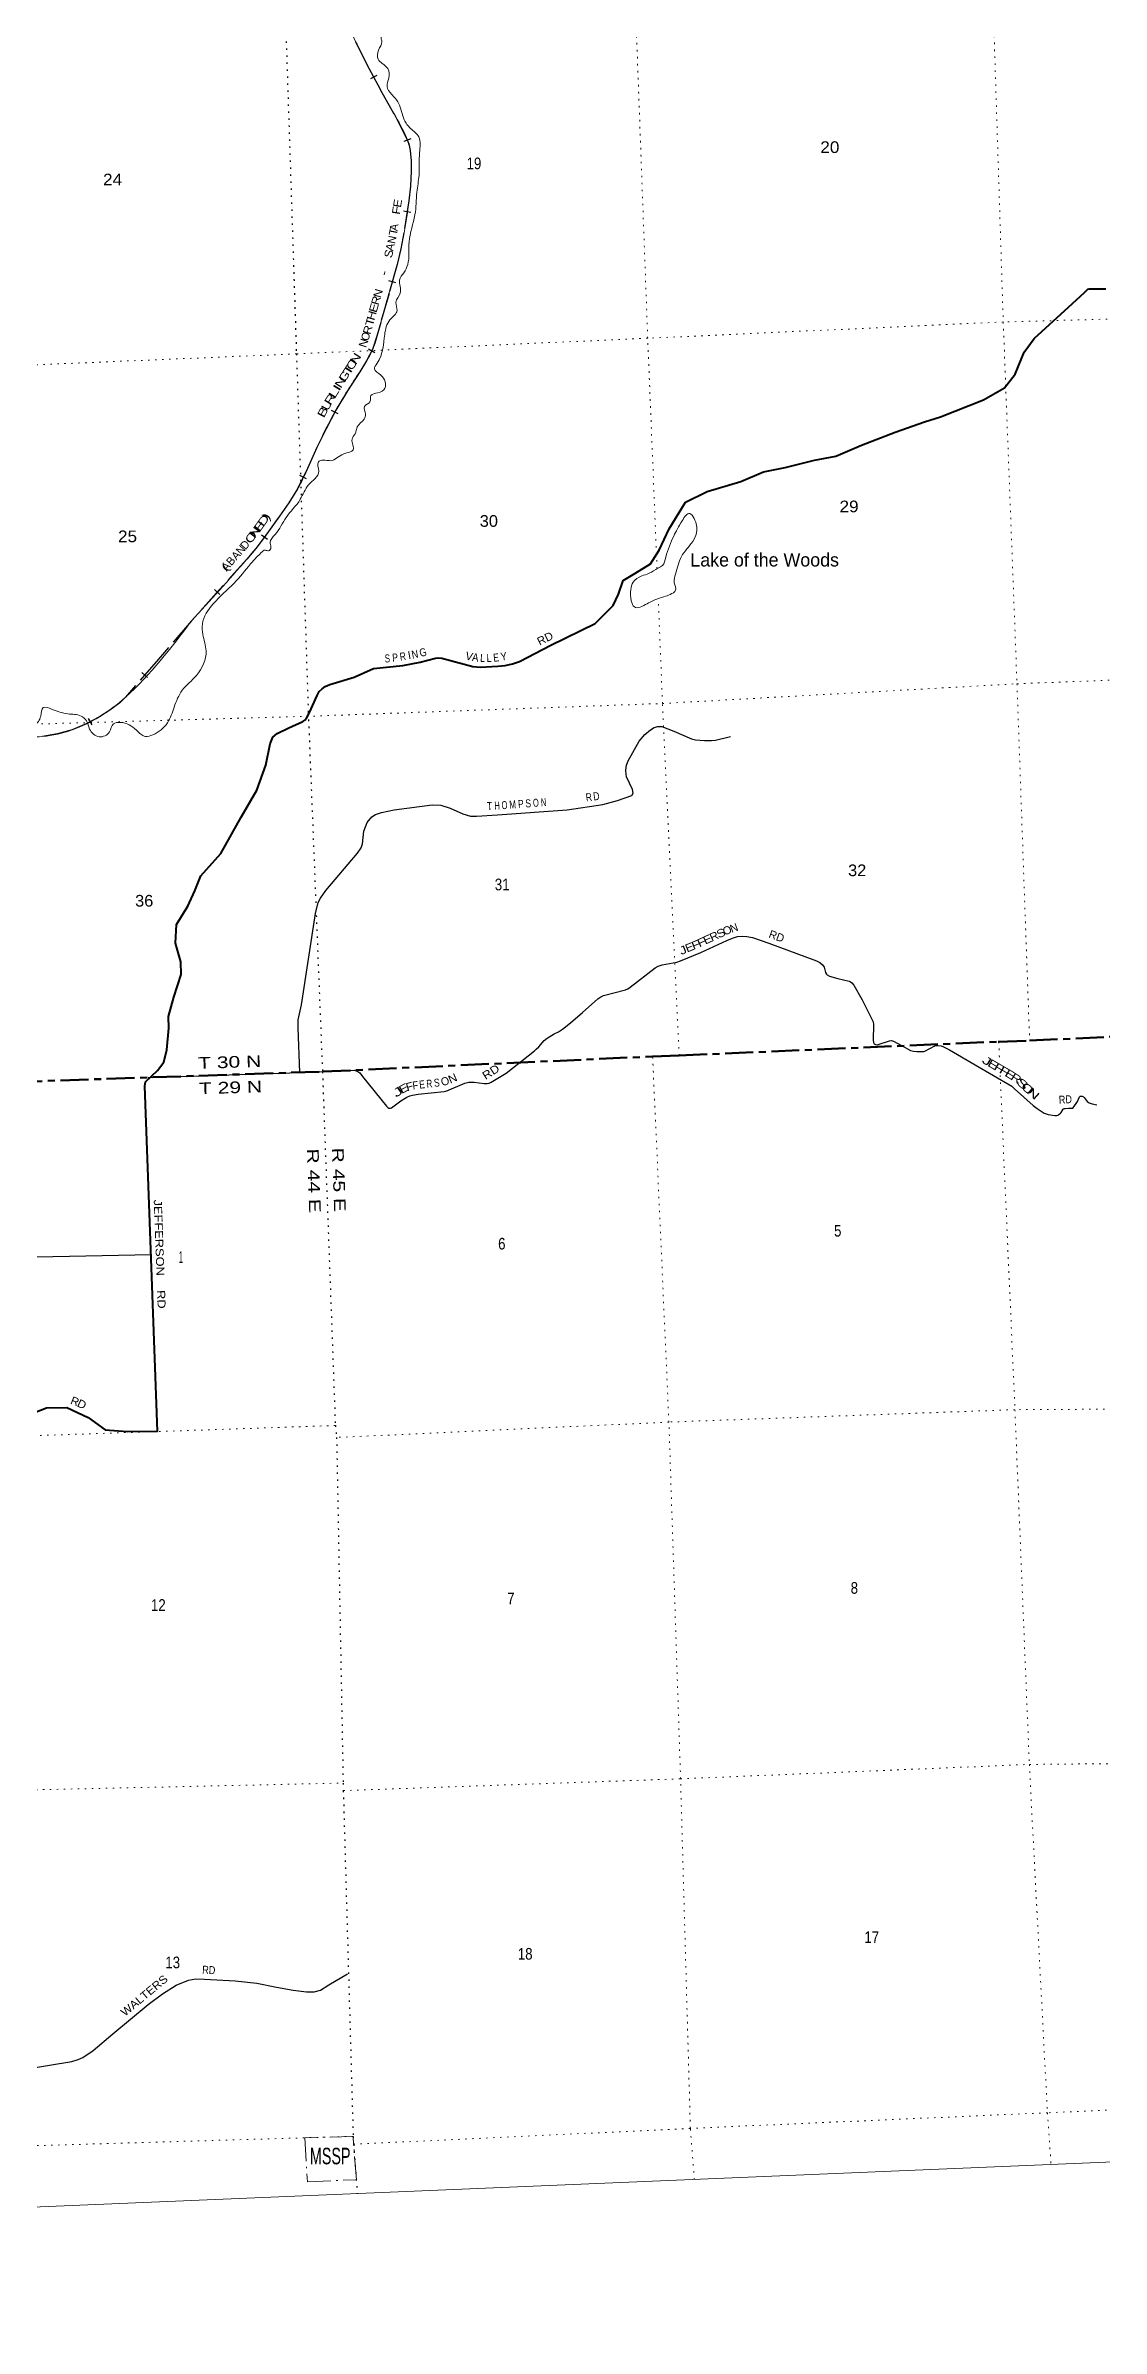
# Model space of a CAD drawing. Header units: feet. Extents: x 733631 to 986127, y 195788 to 388968.
# Drawn here: x 938224 to 954066, y 201402 to 235639 of the extents above; entities that cross this region are included whole.
import ezdxf
from ezdxf.enums import TextEntityAlignment as Align

# ---------------------------------------------------------------- set-up
doc = ezdxf.new("R2010")
doc.units = ezdxf.units.FT
doc.header["$LTSCALE"] = 70
for name, pattern in [('DOT_DASHED', [7.7, 5, -1.2, 0.3, -1.2]), ('DOTTED', [1.5, 0.3, -1.2]), ('LONG_DASH_SHORT_DASH', [9.9, 6, -1.2, 1.5, -1.2]), ('LONG_DASHED', [7.5, 6, -1.5])]:
    doc.linetypes.add(name, pattern=pattern)
for name, color, linetype, lineweight in [('11', 7, 'LONG_DASH_SHORT_DASH', 60), ('26', 7, 'Continuous', 40), ('29', 7, 'Continuous', 25), ('34', 7, 'Continuous', 25), ('39', 7, 'Continuous', 13), ('4', 7, 'Continuous', 13), ('44', 7, 'DOT_DASHED', 13), ('6', 7, 'DOTTED', 25), ('63', 7, 'Continuous', 25), ('7', 7, 'DOTTED', 13)]:
    doc.layers.add(name, color=color, linetype=linetype, lineweight=lineweight)
for name, color, linetype in [('27', 7, 'Continuous'), ('30', 7, 'Continuous'), ('41', 7, 'Continuous')]:
    doc.layers.add(name, color=color, linetype=linetype)

msp = doc.modelspace()

# ---------------------------------------------------------------- linework, layer by layer
at = {"layer": '11'}
msp.add_lwpolyline([(927467.69, 219745.41), (931734.35, 219874.12), (937061.64, 220072.91), (942377.6, 220251.07), (947332.6, 220478.4), (947729.53, 220493.21), (952515.8, 220700.11), (952989.37, 220715.76), (954611, 220793.28)], dxfattribs=at)
at = {"layer": '26'}
msp.add_lwpolyline([(937903.36, 215078.53), (938237.62, 215206.19), (938544.1, 215211.57), (938862.35, 215061.78), (939119.26, 214879.39), (939453.12, 214853.45), (939902.96, 214856.19), (939714.3, 220032.46), (939722.28, 220098.16), (939903.29, 220269.88), (939999.57, 220394.72), (940043.33, 220576.21), (940073.67, 220902.69), (940067.13, 221080.28), (940145.38, 221366.12), (940257.96, 221705.78), (940250.9, 221897.49), (940173.92, 222179.55), (940189.86, 222459.02), (940359.3, 222734.11), (940461.94, 222960.23), (940552.34, 223189.94), (940852.75, 223524.48), (941155.65, 224065.24), (941394.95, 224470.25), (941528.36, 224847.06), (941591.17, 225168.69), (941633.01, 225268.13), (941700.03, 225322.2), (941870.82, 225409.5), (942083.21, 225504.32), (942110.83, 225523.38), (942136.77, 225551.5), (942181.14, 225639.33), (942296.92, 225892.21), (942329.2, 225951.69), (942372.44, 225992.79), (942417.84, 226027.4), (942488.5, 226059.01), (942851.64, 226169.56), (943143.59, 226295.64), (943581.64, 226344.32), (943842.08, 226394.45), (944075.96, 226453.7), (944116.15, 226458.96), (944168.04, 226450.31), (944633.39, 226329), (944746.39, 226319.43), (945010.17, 226332.41), (945119.35, 226344.31), (945231.21, 226367.47), (945336.64, 226401.63), (945803.99, 226647.51), (946472, 226971.52), (946742.4, 227244.32), (946818.91, 227412.88), (946890.13, 227615.6), (947063.72, 227723.12), (947302.47, 227869.44), (947432.19, 228072.33), (947579.85, 228391.06), (947825.34, 228792.26), (948148.41, 228949.82), (948657.22, 229104.2), (948994.99, 229246.14), (949321.48, 229310.86), (949759.32, 229420.16), (950083.94, 229480.77), (950469.25, 229646.71), (950972.54, 229841.3), (951412.77, 229995.14), (951654.04, 230072.85), (952296.3, 230329.22), (952610.64, 230504.63), (952772.45, 230712.75), (952907.57, 231043.15), (953057.45, 231246.78), (953570.78, 231716.58), (953812.89, 231935.78), (953865.36, 231985.11), (953885.43, 231992.64), (954133.16, 231992.64)], dxfattribs=at)
at = {"layer": '29'}
msp.add_line((939760.44, 220163.06), (942040.66, 220239.52), dxfattribs=at)
for points in [[(947131.69, 225208.07), (947216.57, 225308.14), (947298.73, 225377.36), (947357.1, 225411.97), (947408.99, 225427.11), (947471.69, 225424.95), (947651.14, 225357.89), (947914.92, 225243.24), (947975.46, 225225.93), (948111.67, 225215.12), (948217.61, 225215.12), (948275.99, 225223.77), (948500.84, 225277.85)], [(942040.66, 220239.52), (942011.92, 220907.67), (942014.08, 221026.66), (942063.81, 221253.78), (942271.37, 222620.91), (942311.9, 222789.12), (942346.49, 222854.02), (942427.04, 222967.02), (942902.69, 223529.44), (942956.2, 223606.81), (942980.53, 223667.89), (942997.83, 223858.25), (943047, 223987.53), (943118.9, 224074.57), (943174.56, 224106.5), (943265.37, 224136.78), (943456.18, 224178.4), (944022.1, 224253.59), (944151.82, 224249.27), (944295.06, 224204.36), (944485.33, 224117.83), (944601.53, 224084.87), (944688.02, 224084.87), (945004.22, 224100.52), (946050.66, 224178.4), (946584.16, 224255.75), (946803.06, 224316.84), (947019.26, 224394.72), (947042.52, 224428.8), (947027.91, 224481.24), (946941.43, 224671.6), (946933.34, 224713.26), (946930.09, 224770.59), (946941.98, 224845.21), (946967.37, 224913.88), (947131.69, 225208.07)], [(942040.66, 220239.53), (942539.28, 220256.33), (942853.12, 220274.15), (942910.27, 220254.46), (942936.5, 220233.84), (942980.09, 220179.79), (943337.52, 219732.84), (943359.02, 219713.55), (943375.88, 219704.18), (943396.49, 219704.18), (943413.51, 219710.24), (943555.61, 219811.84), (943618.99, 219852.76), (943645.69, 219867.29), (943687.38, 219885.57), (943730, 219897.29), (943815.06, 219910.97), (944202.95, 219951.67), (944246.67, 219961.51), (944515.55, 220078.69), (944573.63, 220091.81), (944625.16, 220094.63), (944656.12, 220094.34), (944805.97, 220071.19), (944850.93, 220070.44), (944880.71, 220076.12), (944909.03, 220091.81), (945132.11, 220225.99), (945560.14, 220563.36), (945585.73, 220586.56), (945623.85, 220625.23), (945702.54, 220717.11), (945749.38, 220752.73), (945856.32, 220817.35), (945919.89, 220848.35), (945981.72, 220887.72), (946100.11, 220982.3), (946279.62, 221140.15), (946511.98, 221341.46), (946556.02, 221374.27), (946597.62, 221391.36), (946924.2, 221476.46), (946958.86, 221490.52), (946997.22, 221515.34), (947371.52, 221809.58), (947416.05, 221833.63), (947474.41, 221850.8), (947696.46, 221893.67), (947750.5, 221911.44), (948056.67, 222035.94), (948445.19, 222215.87), (948532.78, 222253.62), (948607.16, 222277.92), (948675.18, 222283.62), (948748.25, 222279.87), (948832.87, 222260.6), (949075.82, 222177.37), (949791.2, 221914.95), (949842.49, 221888), (949883.57, 221850.76), (949906.19, 221816.76), (949928.68, 221738.01), (949939.39, 221714.23), (949952.1, 221701.44), (949984.89, 221681.76), (950110.7, 221647.76), (950281.87, 221609.57), (950302.48, 221600.2), (950322.33, 221583.21), (950351.2, 221549.57), (950477.47, 221328.35), (950640.69, 220997.4), (950648.82, 220959.27), (950641.62, 220722.72), (950649.16, 220688.96), (950658.49, 220670.23), (950665.98, 220662.73), (950684.72, 220655.23), (950715.4, 220659.84), (950885.21, 220715.22), (950918.43, 220717.94), (950947.04, 220709.6), (951076.39, 220636.72), (951201.86, 220568.98), (951246.33, 220558.08), (951298.35, 220553.04), (951369.55, 220551.17), (951401.41, 220554.92), (951418.01, 220560.22), (951568.17, 220635.54), (951592.52, 220643.04), (951619.76, 220642.47), (951663.72, 220635.54), (951695.58, 220622.41), (951788.95, 220577.92), (952170.67, 220354.22)], [(952170.67, 220354.22), (952721.67, 220031.32), (952762.65, 219995.25), (953042.36, 219742), (953103.66, 219697.13), (953208.59, 219627.76), (953240.44, 219616.51), (953265.72, 219609.42), (953367.85, 219592.14), (953384.26, 219591.67), (953397.94, 219593.54), (953412.36, 219597.3), (953426.42, 219605.73), (953452.42, 219626.6), (953462.2, 219638.97), (953492, 219686.36), (953497.39, 219691.28), (953505.66, 219695.51), (953524.78, 219699.48), (953572.08, 219700.7), (953628.78, 219701.36), (953636.98, 219703.47), (953642.42, 219708.09), (953710.03, 219804.11), (953737.69, 219871.75), (953748.38, 219880.59), (953762.05, 219883), (953777.04, 219882.06), (953795.78, 219874.56), (953800.46, 219871.75), (953808.89, 219864.25), (953853.86, 219803.31), (953866.23, 219793.41), (953883.84, 219783.63), (953926.09, 219770.04), (953999.75, 219753.38)], [(934215.24, 217376), (935842.13, 217412.46), (935882.49, 217401.35), (935926.08, 217379.22), (936037.41, 217314.66), (936156.03, 217250.68), (936758.33, 217230.59), (936816.84, 217242.71), (936876.28, 217293.37), (936987.69, 217424.89), (937027.46, 217440.52), (937065.37, 217452.04), (937101.57, 217455.41), (939806.26, 217509.45)], [(937550.67, 205232), (938618.61, 205403.06), (938711.58, 205435.51), (938780.77, 205465.79), (938938.6, 205567.47), (939232.65, 205818.4), (939760.2, 206259.69), (939978.57, 206421.93), (940181.81, 206547.4), (940367.75, 206625.28), (940475.86, 206646.91), (940607.75, 206640.42), (941066.11, 206614.46), (941394.75, 206579.85), (941688.8, 206519.28), (941939.6, 206476.02), (942138.52, 206450.06), (942250.94, 206450.06), (942346.08, 206476.02), (942475.81, 206553.89), (942752.55, 206718.3)]]:
    msp.add_lwpolyline(points, dxfattribs=at)
at = {"layer": '34', "lineweight": 13}
for points in [[(950147.86, 249706.99), (949960.03, 249550.99), (949723.96, 249277.45), (949547.35, 248977.84), (949220.98, 248197.75), (948821.16, 247275.48), (948378.57, 246254.62), (947887.23, 245132.92), (947413.07, 244092.69), (946927.13, 243098.5), (946233.71, 241492.34), (945573.68, 240075.36), (945313.72, 239738.29), (944970.39, 239363.75), (944420.57, 238898.65), (943925.77, 238583.13), (943441.71, 238304.38), (943208.41, 238119.86), (942887.34, 237853.26), (942596.56, 237531.2), (942389.58, 237179.94), (942358.71, 236867.58), (942448.89, 236555.7), (942703.66, 236047.87), (943045.93, 235355.38), (943452.53, 234614.76), (943637.1, 234259.92), (943694.61, 234068.07), (943712.1, 233757.52), (943676.14, 233309.57), (943499.37, 232357.23), (943252.98, 231487.17), (943130.16, 231079.83), (942937.22, 230747.89), (942579.09, 230172.74), (942295.14, 229610.46), (942005.21, 228991.37), (941731.8, 228581.05), (941503.55, 228259.3), (941242.99, 227938.37), (940411.62, 227010.1)], [(940411.62, 227010.1), (939422.69, 225867.81), (939032.06, 225572.34), (938623.62, 225377.25), (938177.35, 225277.74), (937764.53, 225310.84), (937390.77, 225543.43), (936671.52, 225898.53), (936192.29, 225927.12), (935701.24, 225728.94), (935447.19, 225559.82), (935327.26, 225474.51)]]:
    msp.add_spline(points, degree=3, dxfattribs=at)
at = {"layer": '39'}
for points in [[(942575.41, 237338.43), (942502.41, 237184.15), (942482.38, 236961.11), (942487.5, 236767.3), (942592.03, 236668.14), (942672.75, 236503.43), (942688.63, 236400.96), (942718.02, 236315.16), (942709.95, 236260.29), (942732.78, 236188.4), (942839.71, 236133.78), (943038.03, 235898.68), (943215.26, 235907.32), (943261.96, 235844.4), (943257.25, 235753.28), (943269.48, 235695.13), (943219.54, 235572.02), (943214.52, 235434.42), (943275.33, 235372.02), (943356.88, 235294.23), (943374.25, 235151.4), (943346.55, 235027.1), (943415.41, 234910.44), (943521.21, 234776.97), (943605.12, 234525.48), (943700.62, 234397.69), (943824.41, 234268.93), (943835.12, 234032.9), (943827.38, 233695.13), (943794.36, 233441.3), (943766.48, 233102.78), (943676.57, 232695.26), (943656.82, 232355.02), (943598.75, 232233.63), (943536.27, 232122.17), (943545.42, 231928.52), (943479.96, 231788.66), (943496.51, 231668.03), (943390.74, 231526.66), (943311.98, 231309.52), (943198.87, 230874.86), (943157.59, 230790.47), (943253.84, 230697.06), (943313.59, 230499.23), (943211.19, 230430.74), (943105.67, 230392.45), (943091.03, 230296.92), (943008.86, 230227.17), (943023.24, 230110.5), (943003.68, 230039.04), (942901.05, 229922.04), (942866.64, 229815.68), (942821.18, 229735.17), (942839.14, 229576.19), (942700.11, 229516.44), (942502.12, 229414.08), (942388.76, 229423.99), (942317.12, 229397.07), (942322.25, 229257.83), (942170.43, 229052.1), (942045.26, 228835.24), (941831.35, 228562.53), (941665.34, 228303.73), (941592.87, 228189.88), (941605.54, 228119.63), (941567.4, 228059.6), (941522.56, 228072.07), (941455.46, 228031.17), (941389.26, 227966.06), (941300.15, 227865.73), (941052.5, 227577.62), (940737.17, 227264.75), (940576.61, 226967.76), (940582.48, 226808.34), (940631.92, 226561.62), (940488.07, 226194.52), (940274.39, 225970.32), (940152.49, 225719.23), (940052.24, 225483.1), (939830.88, 225303.07), (939720.8, 225278.75), (939586.19, 225372.75), (939345.85, 225489.07), (939241.82, 225464.98), (939181.65, 225345.53), (939028.96, 225273.14), (938883.46, 225388.96), (938836.61, 225510.49), (938755.21, 225584.24), (938556.27, 225617.23), (938323.82, 225683.33)], [(947409.84, 227802.72), (947480.96, 227843.77), (947530.91, 227966.88), (947648.41, 228282.48), (947775.08, 228513.53), (947890.09, 228622.91), (947955.45, 228546.54), (947993.18, 228343.84), (947933.76, 228204.21), (947764.63, 227975.61), (947677.43, 227713.69), (947658.01, 227583.63), (947676.28, 227471.15), (947595.9, 227407.52), (947416.57, 227346.27), (947249.92, 227269.32), (947058.05, 227219.72), (947012.25, 227312.99), (947004.06, 227480.42), (947038.26, 227592.84), (947168.04, 227684.57), (947279.54, 227725.11), (947409.84, 227802.72)], [(938323.82, 225683.33), (938187.64, 225710.58), (938150.01, 225581.86), (938055.89, 225453.06), (937955.14, 225449.3), (937840.16, 225503.62), (937667.77, 225472.93), (937533.35, 225342.63), (937489.08, 225229.83), (937335.35, 225185.7), (937183.64, 225196.2), (937092.45, 225206.95), (936986.79, 225223.74)]]:
    msp.add_spline(points, degree=3, dxfattribs=at)
at = {"layer": '4'}
msp.add_lwpolyline([(955329.72, 203945.77), (924530.42, 202655.59), (893729.4, 201402.33)], dxfattribs=at)
msp.add_lwpolyline([(955329.72, 203945.77), (924530.42, 202655.59), (893729.4, 201402.33)], dxfattribs=at)
at = {"layer": '44'}
msp.add_lwpolyline([(942838.73, 204281.55), (942115.13, 204259.74), (942152.11, 203601.84), (942886.66, 203630.62), (942845.13, 204162.56)], close=True, dxfattribs=at)
at = {"layer": '6'}
msp.add_lwpolyline([(941259.49, 249331.44), (941368.72, 247092.37), (941375.42, 246965.31), (941588.32, 241733.26), (941580.46, 241617.78), (941805.98, 236426.62), (941813.5, 236331.93), (941987.14, 231015.56), (942165.01, 225635.11), (942377.6, 220251.07), (942571.08, 214943.53), (942589.79, 214764.37), (942687.92, 209580.58), (942690.07, 209467.5), (942838.73, 204281.55), (942845.13, 204162.56), (942900.62, 203421.63)], dxfattribs=at)
at = {"layer": '63'}
for p, q in [((943194.95, 235191.79), (943097.59, 235139.29)), ((943704.56, 234240.87), (943601.34, 234201.12)), ((943703.69, 233137.36), (943594.37, 233154.23)), ((943481.3, 232083), (943374.74, 232112.66)), ((943165.92, 231032.86), (943067.99, 231084.29)), ((942612.47, 230115.46), (942514.43, 230166.68)), ((942137.48, 229141.19), (942037.99, 229189.52)), ((941553.75, 228232.98), (941464.08, 228297.73)), ((940839.68, 227407.87), (940757.29, 227481.66)), ((939752.97, 226163.58), (939669.34, 226235.98)), ((938921.8, 225451.77), (938869.11, 225549.02))]:
    msp.add_line(p, q, dxfattribs=at)
at = {"layer": '63', "linetype": 'LONG_DASHED'}
for points in [[(942873.12, 235700.81), (943044.95, 235354.87), (943245.47, 234983.11), (943451.56, 234614.23), (943545.33, 234437.97), (943636.09, 234259.47), (943672.06, 234166.07), (943693.52, 234067.89), (943709.86, 233912.72), (943711, 233757.55), (943698.84, 233533.56), (943675.05, 233309.71), (943601.02, 232830.17), (943554.91, 232592.85), (943498.31, 232357.51), (943377.05, 231921.79), (943251.92, 231487.47), (943195.49, 231282.47), (943129.14, 231080.26), (943039.98, 230910.48), (942936.29, 230748.48), (942754.56, 230462.5), (942578.13, 230173.28), (942432.25, 229894.04), (942294.14, 229610.93), (942153.6, 229299.32), (942004.25, 228991.91), (941872.46, 228783.62), (941730.9, 228581.68), (941618.12, 228419.86), (941502.67, 228259.96), (941375.94, 228096.57), (941242.16, 227939.09), (940826.49, 227474.97), (940410.8, 227010.83)], [(940410.79, 227010.82), (939916.33, 226439.68), (939421.88, 225868.56), (939335.75, 225782.6), (939189.05, 225672.32), (939031.5, 225573.29), (938832.87, 225465.68), (938623.26, 225378.29), (938401.34, 225315.37), (938177.23, 225278.83)]]:
    msp.add_lwpolyline(points, dxfattribs=at)
at = {"layer": '7'}
msp.add_line((952525.88, 220700.48), (952538.25, 220420.2), dxfattribs=at)
for points in [[(951864.21, 249780.67), (952009.73, 247475.3), (952189.79, 242149.07), (952423.72, 236839), (952594.36, 231494.23), (952800.29, 226067.92), (952989.37, 220715.76)], [(947398.6, 227796.03), (947258.63, 231250.66), (947059.85, 236646.92), (946843.83, 241963.73), (946625.57, 247286.51), (946491.43, 249552.45)], [(954152.59, 231537.11), (952594.36, 231494.23), (947258.63, 231250.66), (941987.14, 231015.56), (936652.67, 230792.25), (931216.72, 230585.37), (925862.4, 230353.23), (923391.39, 230242.09)], [(947729.53, 220493.21), (947480.59, 225772.42), (947416.82, 227346.37)], [(937111.11, 225435.79), (942241.25, 225583.47), (947480.59, 225772.42), (952800.29, 226067.92), (954383.35, 226128.93)], [(947958.46, 203635.2), (947898.56, 204401.66), (947751.85, 209644.25), (947576.96, 214994.93), (947332.6, 220478.4)], [(952548.27, 220193.33), (952769.56, 215180.61), (952985.73, 209859.77), (953256.83, 204635.96), (953311.73, 203862.49)], [(954850, 215191.66), (952769.56, 215180.61), (947576.96, 214994.93), (942589.79, 214764.37)], [(942571.08, 214943.53), (937247.15, 214763.05), (931899.85, 214614.03), (926609.5, 214453), (924049.58, 214340.37)], [(942690.07, 209467.5), (947751.85, 209644.25), (952985.73, 209859.77), (955076.67, 209879.25)], [(924266.54, 209046.55), (926825.59, 209134.17), (932148.71, 209282.29), (937448.32, 209465.9), (942687.92, 209580.58)], [(955296.51, 204726.89), (953256.83, 204635.96), (947898.56, 204401.66), (942845.13, 204162.56)], [(942838.73, 204281.55), (937584.42, 204127.92), (932325.85, 203980.2), (927012.14, 203796.06), (924485.66, 203739.69)]]:
    msp.add_lwpolyline(points, dxfattribs=at)

# ---------------------------------------------------------------- texts
at = {"layer": '27'}
for s, rotation, width, p in [('RD', 26.097, 1.05, (945636.58, 226640.33)), ('JEFFERSON    RD', 272.087, 1.2, (939846.4, 218329.94))]:
    msp.add_text(s, height=120, rotation=rotation, dxfattribs=dict(at, width=width)).set_placement(p)
for s, rotation, width, p in [('S', 3.948, 0.75, (943356.16, 226388.48)), ('P', 3.948, 0.8, (943471.28, 226402.42)), ('R', 8.479, 0.8, (943592.79, 226418.03)), ('N', 11.22, 0.85, (943776.18, 226452.75)), ('G', 14.157, 0.85, (943901.21, 226481.54)), ('A', 351.946, 0.9, (944664.7, 226404.36)), ('L', 355.64, 0.85, (944777.66, 226395.76)), ('L', 1.17, 0.8, (944878.83, 226394.21)), ('E', 5.735, 0.8, (944989.33, 226401.96)), ('Y', 9.492, 0.9, (945107.61, 226420.89)), ('R', 338.57, 1.05, (938642.62, 215250.93)), ('D', 334.957, 1.1, (938742.23, 215208.52))]:
    msp.add_text(s, height=120, rotation=rotation, dxfattribs=dict(at, width=width)).set_placement(p, align=Align.CENTER)
for s, rotation, p in [('I', 10.571, (943692.48, 226439.15)), ('V', 347.616, (944567.27, 226422.76))]:
    msp.add_text(s, height=120, rotation=rotation, dxfattribs=at).set_placement(p, align=Align.CENTER)
at = {"layer": '30'}
for s, rotation, width, p in [('T', 2.833, 0.85, (944889.79, 224174.96)), ('H', 2.833, 0.65, (945001.62, 224180.49)), ('O', 4.256, 0.7, (945113.72, 224188.89)), ('M', 4.256, 0.75, (945235.75, 224197.97)), ('P', 4.256, 0.8, (945359.66, 224206.98)), ('S', 4.256, 0.8, (945469.44, 224215.37)), ('O', 4.256, 0.7, (945584.86, 224223.95)), ('N', 4.256, 0.7, (945699.82, 224232.51)), ('R', 8.25, 0.8, (946383.68, 224307.52)), ('D', 8.25, 0.8, (946495.89, 224323.79)), ('F', 22.128, 1.2, (948000.2, 222098.09)), ('F', 24.85, 1.3, (948091.33, 222139.81)), ('E', 24.85, 1.2, (948181.3, 222181.81)), ('R', 24.85, 1.1, (948279.46, 222227.28)), ('S', 24.85, 1.2, (948381.93, 222274.72)), ('O', 23.315, 1.05, (948473.86, 222315.77)), ('J', 22.128, 1.3, (947810.68, 222018.72)), ('E', 22.128, 1.15, (947906.86, 222059.81)), ('S', 5.99, 0.8, (944099.57, 220025.11)), ('N', 23.548, 1.1, (944354.99, 220094.7)), ('J', 329.629, 1.6, (952318.89, 220360.08)), ('E', 329.629, 1.35, (952409.8, 220306.81)), ('F', 329.629, 1.45, (952500.69, 220253.55)), ('F', 329.629, 1.45, (952582.28, 220206.17)), ('E', 328.629, 1.4, (952668.13, 220156.14)), ('R', 327.629, 1.3, (952756.96, 220099.47)), ('S', 317.842, 1.7, (952842.58, 220024.01)), ('J', 35.564, 1.8, (943541.26, 219899.92)), ('E', 28.555, 1.3, (943626.31, 219946.92)), ('F', 16.876, 1.1, (943702.81, 219970.94)), ('F', 7.99, 0.9, (943780.23, 219986.69)), ('E', 5.99, 0.8, (943878.27, 219999.2)), ('R', 5.99, 0.75, (943988.69, 220010.5)), ('O', 317.842, 1.5, (952918.47, 219952.01)), ('N', 317.842, 1.6, (953005.34, 219878.91))]:
    msp.add_text(s, height=120, rotation=rotation, dxfattribs=dict(at, width=width)).set_placement(p, align=Align.CENTER)
for s, rotation, p in [('N', 20.497, (948574.34, 222350.52)), ('O', 20.048, (944237.68, 220050.81))]:
    msp.add_text(s, height=120, rotation=rotation, dxfattribs=at).set_placement(p, align=Align.CENTER)
msp.add_text('RD', height=120, rotation=339.856, dxfattribs=at).set_placement((949064.49, 222266.02))
for s, rotation, width, p in [('RD', 32.526, 1.15, (944824.91, 220124.69)), ('RD', 3.73, 0.85, (953431.7, 219767.36)), ('RD', 357.183, 0.85, (940570.8, 206722.33)), ('WALTERS', 39.912, 1.1, (939414.1, 206074.48))]:
    msp.add_text(s, height=120, rotation=rotation, dxfattribs=dict(at, width=width)).set_placement(p)
at = {"layer": '41'}
msp.add_text('Lake of the Woods', height=200, dxfattribs=at).set_placement((947898.74, 227826.99))
at = {"layer": '44', "width": 0.65}
msp.add_text('MSSP', height=247.9, dxfattribs=at).set_placement((942188.51, 203862.84))
at = {"layer": '6', "width": 1.35}
for s, rotation, p in [('T 30 N', 1.921, (940514.52, 220291.76)), ('T 29 N', 1.921, (940527.06, 219910.25)), ('R 44 E', 272.088, (942144.6, 219094)), ('R 45 E', 272.088, (942519.35, 219107.66))]:
    msp.add_text(s, height=175, rotation=rotation, dxfattribs=at).set_placement(p)
at = {"layer": '63'}
for s, rotation, width, p in [('F', 81.224, 1.25, (943545.95, 233159.27)), ('E', 81.224, 1.15, (943564.13, 233264.83)), ('T', 79.005, 1.2, (943499.84, 232837.84)), ('S', 76.477, 1.15, (943430.88, 232504.79)), ('A', 76.477, 1.05, (943450.69, 232604.8)), ('-', 74.448, 1.4, (943354.54, 232213.89)), ('R', 73.928, 1.15, (943238.47, 231801.99)), ('N', 73.928, 1.1, (943269.2, 231908.66)), ('R', 74.609, 1.15, (943114.07, 231361.92)), ('T', 74.609, 1.3, (943148.86, 231480.46)), ('H', 73.928, 1.2, (943173.19, 231575.44)), ('E', 73.928, 1.3, (943206.15, 231689.85)), ('N', 71.834, 1.1, (943050.09, 231160.09)), ('T', 57.566, 1.75, (942817.71, 230746.6)), ('O', 57.566, 1.3, (942866.72, 230825.43)), ('N', 57.378, 1.45, (942922.62, 230912.62)), ('R', 58.616, 1.5, (942542.72, 230307.06)), ('L', 58.616, 1.6, (942597.55, 230395.38)), ('I', 58.616, 1.75, (942647.16, 230478.46)), ('N', 57.566, 1.45, (942697.95, 230559.87)), ('G', 57.566, 1.3, (942754.21, 230648.38)), ('B', 62.417, 1.5, (942435.55, 230116.33)), ('U', 62.417, 1.3, (942494, 230219.14)), ('N', 52.202, 1.6, (941414.64, 228309.63)), ('E', 54.17, 1.8, (941478.04, 228396.67)), ('D', 54.17, 1.55, (941540.68, 228482.88)), (')', 55.126, 1.45, (941585.38, 228545.06)), ('O', 52.202, 1.45, (941351.52, 228228.25)), ('(', 48.152, 1.75, (940961.59, 227775.7))]:
    msp.add_text(s, height=120, rotation=rotation, dxfattribs=dict(at, width=width)).set_placement(p, align=Align.CENTER)
for s, rotation, p in [('A', 81.224, (943511.54, 232906)), ('N', 79.005, (943478.93, 232718.14)), ('O', 71.834, (943082.78, 231259.75)), ('A', 48.152, (941123.13, 227954.24)), ('N', 49.652, (941195.44, 228038.54)), ('D', 49.652, (941260.35, 228113.37)), ('A', 48.152, (940974.57, 227786.49)), ('B', 48.152, (941046.22, 227870.77))]:
    msp.add_text(s, height=120, rotation=rotation, dxfattribs=at).set_placement(p, align=Align.CENTER)
at = {"layer": '7'}
for s, width, p in [('20', 1.1, (949848.81, 234029.1)), ('19', 0.85, (944540.24, 233784.97)), ('24', 1.1, (939084.96, 233542.85)), ('29', 1.1, (950137.1, 228640.07)), ('25', 1.1, (939309.53, 228191.56)), ('30', 1.05, (944738.04, 228422.42)), ('32', 1.05, (950265.35, 223182.88)), ('36', 1.05, (939566.17, 222726.23)), ('31', 0.85, (944963.95, 222970.46)), ('6', 0.85, (945014.06, 217582.94)), ('5', 0.85, (950055.03, 217777.11)), ('1', 0.4, (940222.05, 217382.29)), ('12', 0.85, (939804.15, 212163.56)), ('7', 0.85, (945150.9, 212262.77)), ('8', 0.85, (950304.38, 212419.88)), ('17', 0.85, (950510.48, 207182.35)), ('13', 0.85, (940019.65, 206803.01)), ('18', 0.85, (945309.54, 206932.11))]:
    msp.add_text(s, height=175, dxfattribs=dict(at, width=width)).set_placement(p)

doc.saveas('drawing.dxf')
